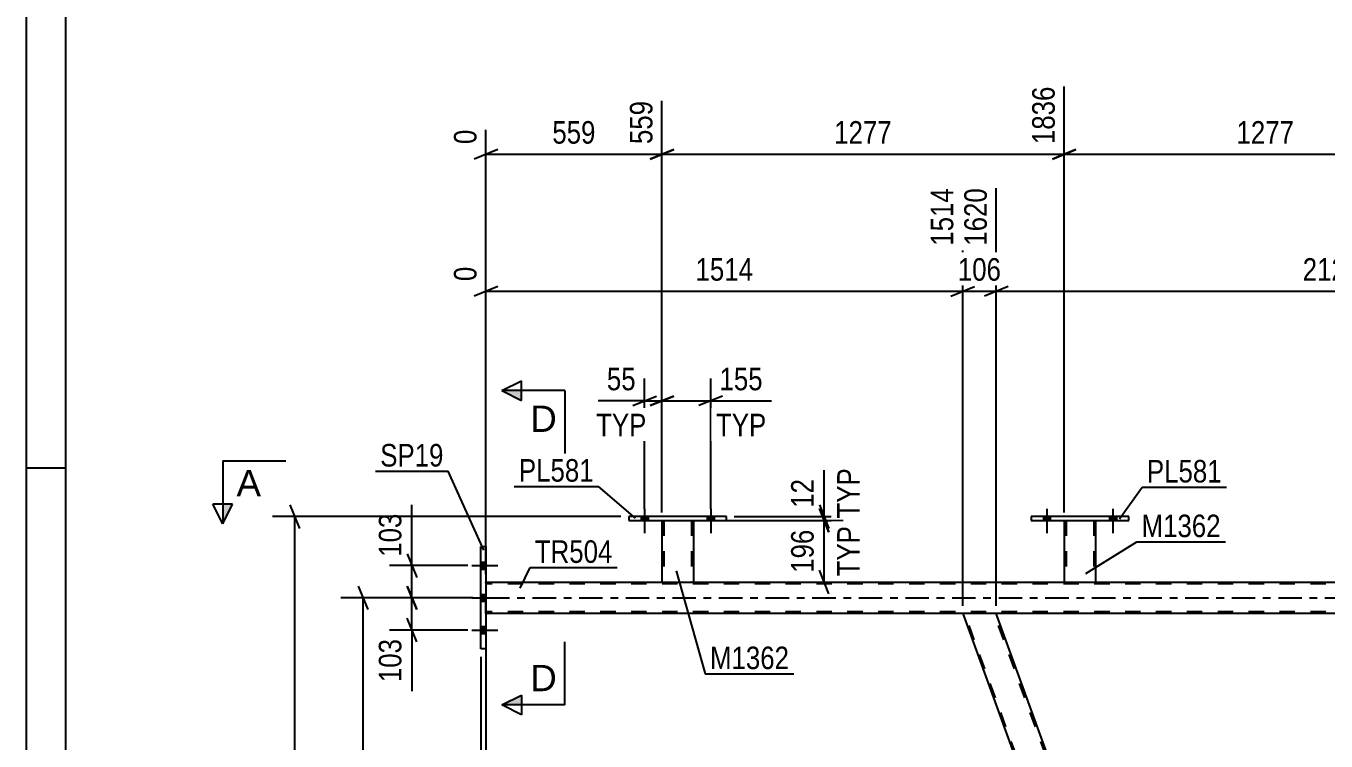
# Model space of a CAD drawing. Header units: millimetres. Extents: x 0 to 841, y 0 to 594.
# Drawn here: x 0 to 165.1, y 412.3 to 503.2 of the extents above; entities that cross this region are included whole.
import ezdxf

# ---------------------------------------------------------------- set-up
doc = ezdxf.new("R2010")
doc.units = ezdxf.units.MM
doc.linetypes.add('DXK_LINE_DOT2', pattern=[3.9198, 1.9599, -1.9599])
doc.linetypes.add('DXK_LINE_DOT3', pattern=[5.9187, 2.979, -0.9799, 0.9799, -0.9799])
doc.styles.add('Arial', font='ARIAL.TTF', dxfattribs={"height": 0.2})
doc.styles.add('Arial Narrow', font='ARIALN.TTF', dxfattribs={"height": 0.2})

# ---------------------------------------------------------------- blocks, each defined once
blk = doc.blocks.new('Unknown-122573991-1133 - 10880')
at = {"color": 5, "linetype": 'Continuous'}
for p, q in [((0, 594), (0, 0)), ((5, 589), (5, 5)), ((5, 447), (0, 447))]:
    blk.add_line(p, q, dxfattribs=at)
blk = doc.blocks.new('Bolt-122573991-3726 - 3261')
at = {"linetype": 'Continuous'}
for points in [[(129.18, 440.35), (130.06, 440.35), (130.06, 440.83), (129.18, 440.83)], [(137.58, 440.35), (138.46, 440.35), (138.46, 440.83), (137.58, 440.83)]]:
    blk.add_hatch(color=1, dxfattribs=at).paths.add_polyline_path(points)
at = {"color": 1, "linetype": 'Continuous'}
for p, q in [((129.18, 440.83), (129.18, 440.35)), ((129.62, 441.83), (129.62, 438.71)), ((130.06, 440.83), (130.06, 440.35)), ((137.58, 440.83), (137.58, 440.35)), ((138.02, 441.83), (138.02, 438.71)), ((138.46, 440.83), (138.46, 440.35))]:
    blk.add_line(p, q, dxfattribs=at)
blk = doc.blocks.new('Part-122573991-3294 - 3261')
at = {"color": 2, "linetype": 'Continuous'}
for p, q in [((57.76, 424.01), (57.76, 437.01)), ((57.76, 437.01), (58.4, 437.01)), ((58.4, 437.01), (58.4, 424.01)), ((58.4, 424.01), (57.76, 424.01))]:
    blk.add_line(p, q, dxfattribs=at)
blk = doc.blocks.new('Part-122573991-3391 - 3261')
at = {"color": 2, "linetype": 'Continuous'}
for p, q in [((58.4, 432.51), (756.93, 432.51)), ((118.94, 428.51), (58.4, 428.51)), ((202.75, 428.51), (123.2, 428.51))]:
    blk.add_line(p, q, dxfattribs=at)
at = {"color": 7, "linetype": 'DXK_LINE_DOT2'}
for p, q in [((58.4, 428.51), (58.4, 432.51)), ((756.93, 432.27), (58.4, 432.27)), ((756.93, 428.75), (58.4, 428.75)), ((123.2, 428.51), (118.94, 428.51))]:
    blk.add_line(p, q, dxfattribs=at)
at = {"color": 7, "linetype": 'DXK_LINE_DOT3'}
blk.add_line((58.4, 430.51), (756.93, 430.51), dxfattribs=at)
blk = doc.blocks.new('Part-122573991-3718 - 3261')
at = {"color": 2, "linetype": 'Continuous'}
for p, q in [((80.74, 440.35), (80.74, 432.51)), ((84.74, 440.35), (84.74, 432.51)), ((80.74, 432.51), (84.74, 432.51))]:
    blk.add_line(p, q, dxfattribs=at)
at = {"color": 7, "linetype": 'DXK_LINE_DOT2'}
for p, q in [((80.74, 440.35), (84.74, 440.35)), ((80.74, 440.35), (80.74, 440.35)), ((80.74, 440.35), (80.74, 440.35)), ((80.98, 440.35), (80.98, 432.51)), ((84.5, 440.35), (84.5, 432.51)), ((84.74, 440.35), (84.74, 440.35)), ((84.74, 440.35), (84.74, 440.35)), ((84.48, 432.51), (84.44, 432.51)), ((84.44, 432.51), (84.48, 432.51)), ((84.5, 432.51), (84.48, 432.51)), ((84.48, 432.51), (84.5, 432.51))]:
    blk.add_line(p, q, dxfattribs=at)
blk = doc.blocks.new('Part-122573991-3397 - 3261')
at = {"color": 2, "linetype": 'Continuous'}
for p, q in [((123.2, 428.51), (118.94, 428.51)), ((118.94, 428.51), (163.06, 307.29)), ((166.05, 310.76), (123.2, 428.51))]:
    blk.add_line(p, q, dxfattribs=at)
at = {"color": 7, "linetype": 'DXK_LINE_DOT2'}
for p, q in [((163.31, 307.29), (119.19, 428.51)), ((167.06, 307.29), (122.94, 428.51)), ((167.32, 307.29), (166.05, 310.76)), ((163.06, 307.29), (167.32, 307.29))]:
    blk.add_line(p, q, dxfattribs=at)
blk = doc.blocks.new('Bolt-122573991-3591 - 3261')
at = {"linetype": 'Continuous'}
for points in [[(78.1, 440.35), (78.98, 440.35), (78.98, 440.83), (78.1, 440.83)], [(86.5, 440.35), (87.38, 440.35), (87.38, 440.83), (86.5, 440.83)]]:
    blk.add_hatch(color=1, dxfattribs=at).paths.add_polyline_path(points)
at = {"color": 1, "linetype": 'Continuous'}
for p, q in [((78.1, 440.83), (78.1, 440.35)), ((78.54, 441.83), (78.54, 438.71)), ((78.98, 440.83), (78.98, 440.35)), ((86.5, 440.83), (86.5, 440.35)), ((86.94, 441.83), (86.94, 438.71)), ((87.38, 440.83), (87.38, 440.35))]:
    blk.add_line(p, q, dxfattribs=at)
blk = doc.blocks.new('Part-122573991-3641 - 3261')
at = {"color": 2, "linetype": 'Continuous'}
for p, q in [((131.82, 440.35), (131.82, 432.51)), ((135.82, 440.35), (135.82, 432.51)), ((131.82, 432.51), (135.82, 432.51))]:
    blk.add_line(p, q, dxfattribs=at)
at = {"color": 7, "linetype": 'DXK_LINE_DOT2'}
for p, q in [((131.82, 440.35), (135.82, 440.35)), ((131.82, 440.35), (131.82, 440.35)), ((131.82, 440.35), (131.82, 440.35)), ((132.06, 440.35), (132.06, 432.51)), ((135.58, 440.35), (135.58, 432.51)), ((135.82, 440.35), (135.82, 440.35)), ((135.82, 440.35), (135.82, 440.35)), ((135.52, 432.51), (135.56, 432.51)), ((135.52, 432.51), (135.56, 432.51)), ((135.56, 432.51), (135.58, 432.51)), ((135.56, 432.51), (135.58, 432.51))]:
    blk.add_line(p, q, dxfattribs=at)
blk = doc.blocks.new('Bolt-122573991-3654 - 3261')
at = {"linetype": 'Continuous'}
for points in [[(58.4, 434.17), (58.4, 435.05), (57.76, 435.05), (57.76, 434.17)], [(58.4, 434.17), (58.4, 435.05), (57.76, 435.05), (57.76, 434.17)], [(58.4, 434.17), (58.4, 435.05), (57.76, 435.05), (57.76, 434.17)], [(58.4, 430.07), (58.4, 430.95), (57.76, 430.95), (57.76, 430.07)], [(58.4, 430.07), (58.4, 430.95), (57.76, 430.95), (57.76, 430.07)], [(58.4, 425.97), (58.4, 426.85), (57.76, 426.85), (57.76, 425.97)], [(58.4, 425.97), (58.4, 426.85), (57.76, 426.85), (57.76, 425.97)], [(58.4, 425.97), (58.4, 426.85), (57.76, 426.85), (57.76, 425.97)]]:
    blk.add_hatch(color=1, dxfattribs=at).paths.add_polyline_path(points)
at = {"color": 1, "linetype": 'Continuous'}
for p, q in [((56.6, 434.61), (59.92, 434.61)), ((56.6, 434.61), (59.92, 434.61)), ((56.6, 434.61), (59.92, 434.61)), ((57.76, 435.05), (58.4, 435.05)), ((57.76, 435.05), (58.4, 435.05)), ((57.76, 435.05), (58.4, 435.05)), ((57.76, 434.17), (58.4, 434.17)), ((57.76, 434.17), (58.4, 434.17)), ((57.76, 434.17), (58.4, 434.17)), ((57.76, 430.95), (58.4, 430.95)), ((57.76, 430.95), (58.4, 430.95)), ((56.6, 430.51), (59.92, 430.51)), ((56.6, 430.51), (59.92, 430.51)), ((57.76, 430.07), (58.4, 430.07)), ((57.76, 430.07), (58.4, 430.07)), ((56.6, 426.41), (59.92, 426.41)), ((56.6, 426.41), (59.92, 426.41)), ((56.6, 426.41), (59.92, 426.41)), ((57.76, 426.85), (58.4, 426.85)), ((57.76, 426.85), (58.4, 426.85)), ((57.76, 426.85), (58.4, 426.85)), ((57.76, 425.97), (58.4, 425.97)), ((57.76, 425.97), (58.4, 425.97)), ((57.76, 425.97), (58.4, 425.97))]:
    blk.add_line(p, q, dxfattribs=at)
blk = doc.blocks.new('Part-122573991-3713 - 3261')
at = {"color": 2, "linetype": 'Continuous'}
for p, q in [((127.62, 440.83), (127.62, 440.35)), ((140.02, 440.83), (127.62, 440.83)), ((140.02, 440.35), (140.02, 440.83)), ((127.62, 440.35), (140.02, 440.35))]:
    blk.add_line(p, q, dxfattribs=at)
blk = doc.blocks.new('Part-122573991-3723 - 3261')
at = {"color": 2, "linetype": 'Continuous'}
for p, q in [((76.54, 440.83), (76.54, 440.35)), ((88.94, 440.83), (76.54, 440.83)), ((88.94, 440.35), (88.94, 440.83)), ((76.54, 440.35), (88.94, 440.35))]:
    blk.add_line(p, q, dxfattribs=at)
blk = doc.blocks.new('Bolt-122573991-3727 - 3261')
at = {"linetype": 'Continuous'}
for points in [[(129.18, 440.35), (130.06, 440.35), (130.06, 440.83), (129.18, 440.83)], [(137.58, 440.35), (138.46, 440.35), (138.46, 440.83), (137.58, 440.83)]]:
    blk.add_hatch(color=1, dxfattribs=at).paths.add_polyline_path(points)
at = {"color": 1, "linetype": 'Continuous'}
for p, q in [((129.18, 440.83), (129.18, 440.35)), ((129.62, 441.83), (129.62, 438.71)), ((130.06, 440.83), (130.06, 440.35)), ((137.58, 440.83), (137.58, 440.35)), ((138.02, 441.83), (138.02, 438.71)), ((138.46, 440.83), (138.46, 440.35))]:
    blk.add_line(p, q, dxfattribs=at)
blk = doc.blocks.new('Bolt-122573991-3728 - 3261')
at = {"linetype": 'Continuous'}
for points in [[(78.1, 440.35), (78.98, 440.35), (78.98, 440.83), (78.1, 440.83)], [(86.5, 440.35), (87.38, 440.35), (87.38, 440.83), (86.5, 440.83)]]:
    blk.add_hatch(color=1, dxfattribs=at).paths.add_polyline_path(points)
at = {"color": 1, "linetype": 'Continuous'}
for p, q in [((78.1, 440.83), (78.1, 440.35)), ((78.54, 441.83), (78.54, 438.71)), ((78.98, 440.83), (78.98, 440.35)), ((86.5, 440.83), (86.5, 440.35)), ((86.94, 441.83), (86.94, 438.71)), ((87.38, 440.83), (87.38, 440.35))]:
    blk.add_line(p, q, dxfattribs=at)
blk = doc.blocks.new('StraightDimension-122573991-4615 - 3261')
at = {"color": 7, "linetype": 'Continuous'}
for p, q in [((48.41, 436.11), (49.61, 433.11)), ((56.09, 434.61), (46.16, 434.61)), ((49.01, 430.51), (49.01, 434.61)), ((49.61, 429.01), (48.41, 432.01)), ((56.09, 430.51), (46.16, 430.51))]:
    blk.add_line(p, q, dxfattribs=at)
at = {"color": 0}
blk.add_wipeout([(48.26, 441.82), (44.06, 441.82), (44.06, 435.13), (48.26, 435.13)], dxfattribs=at)
at = {"color": 7, "linetype": 'Continuous'}
blk.add_line((49.01, 434.61), (49.01, 442.34), dxfattribs=at)
blk.add_line((49.01, 434.61), (49.01, 442.34), dxfattribs=at)
at = {"color": 3, "style": 'Arial Narrow'}
blk.add_text('103', height=2.863, rotation=90.0002, dxfattribs=at).set_placement((47.66, 435.73))
blk = doc.blocks.new('StraightDimension-122573991-4605 - 3261')
at = {"color": 7, "linetype": 'Continuous'}
for p, q in [((48.41, 432.01), (49.61, 429.01)), ((56.09, 430.51), (46.16, 430.51)), ((49.01, 426.41), (49.01, 430.51)), ((49.61, 424.91), (48.41, 427.91)), ((56.09, 426.41), (46.16, 426.41))]:
    blk.add_line(p, q, dxfattribs=at)
at = {"color": 0}
blk.add_wipeout([(48.26, 425.88), (44.06, 425.88), (44.06, 419.2), (48.26, 419.2)], dxfattribs=at)
at = {"color": 7, "linetype": 'Continuous'}
blk.add_line((49.01, 426.41), (49.01, 418.67), dxfattribs=at)
blk.add_line((49.01, 426.41), (49.01, 418.67), dxfattribs=at)
at = {"color": 3, "style": 'Arial Narrow'}
blk.add_text('103', height=2.863, rotation=90.0002, dxfattribs=at).set_placement((47.66, 419.8))
blk = doc.blocks.new('StraightDimension-122573991-4443 - 3261')
at = {"color": 7, "linetype": 'Continuous'}
for p, q in [((80.74, 441.35), (80.74, 493.64)), ((58.4, 433.51), (58.4, 489.98)), ((59.9, 487.46), (56.9, 486.26)), ((79.24, 486.26), (82.24, 487.46)), ((58.4, 486.86), (80.74, 486.86))]:
    blk.add_line(p, q, dxfattribs=at)
at = {"color": 0, "linetype": 'Continuous'}
for points in [[(80.14, 494.24), (75.94, 494.24), (75.94, 487.56), (80.14, 487.56)], [(57.8, 490.58), (53.6, 490.58), (53.6, 487.56), (57.8, 487.56)]]:
    blk.add_wipeout(points, dxfattribs=at)
at = {"color": 0}
blk.add_wipeout([(72.91, 487.61), (72.91, 491.81), (66.23, 491.81), (66.23, 487.61)], dxfattribs=at)
at = {"color": 3, "linetype": 'Continuous', "style": 'Arial Narrow'}
for s, height, p in [('559', 2.863, (79.54, 488.16)), ('0', 2.86, (57.2, 488.16))]:
    blk.add_text(s, height=height, rotation=90.0002, dxfattribs=at).set_placement(p)
at = {"color": 3, "style": 'Arial Narrow'}
blk.add_text('559', height=2.863, dxfattribs=at).set_placement((66.83, 488.21))
blk = doc.blocks.new('StraightDimension-122573991-4463 - 3261')
at = {"color": 7, "linetype": 'Continuous'}
for p, q in [((131.82, 441.35), (131.82, 495.47)), ((182.9, 441.35), (182.9, 495.47)), ((133.32, 487.46), (130.32, 486.26)), ((181.4, 486.26), (184.4, 487.46)), ((131.82, 486.86), (182.9, 486.86))]:
    blk.add_line(p, q, dxfattribs=at)
at = {"color": 0, "linetype": 'Continuous'}
blk.add_wipeout([(182.3, 496.07), (178.1, 496.07), (178.1, 487.56), (182.3, 487.56)], dxfattribs=at)
at = {"color": 0}
blk.add_wipeout([(161.61, 487.61), (161.61, 491.81), (153.1, 491.81), (153.1, 487.61)], dxfattribs=at)
at = {"color": 3, "linetype": 'Continuous', "style": 'Arial Narrow'}
blk.add_text('3113', height=2.863, rotation=90.0002, dxfattribs=at).set_placement((181.7, 488.16))
at = {"color": 3, "style": 'Arial Narrow'}
blk.add_text('1277', height=2.863, dxfattribs=at).set_placement((153.7, 488.21))
blk = doc.blocks.new('StraightDimension-122573991-8016 - 3261')
at = {"color": 7, "linetype": 'Continuous'}
for p, q in [((118.94, 429.51), (118.94, 482.56)), ((58.4, 438.01), (58.4, 472.57)), ((59.9, 470.05), (56.9, 468.85)), ((58.4, 469.45), (118.94, 469.45)), ((117.44, 468.85), (120.44, 470.05))]:
    blk.add_line(p, q, dxfattribs=at)
at = {"color": 0, "linetype": 'Continuous'}
for points in [[(118.34, 483.16), (114.14, 483.16), (114.14, 474.65), (118.34, 474.65)], [(57.8, 473.17), (53.6, 473.17), (53.6, 470.15), (57.8, 470.15)]]:
    blk.add_wipeout(points, dxfattribs=at)
at = {"color": 0}
blk.add_wipeout([(92.92, 470.2), (92.92, 474.4), (84.41, 474.4), (84.41, 470.2)], dxfattribs=at)
at = {"color": 3, "linetype": 'Continuous', "style": 'Arial Narrow'}
for s, height, p in [('1514', 2.863, (117.74, 475.25)), ('0', 2.86, (57.2, 470.75))]:
    blk.add_text(s, height=height, rotation=90.0002, dxfattribs=at).set_placement(p)
at = {"color": 3, "style": 'Arial Narrow'}
blk.add_text('1514', height=2.863, dxfattribs=at).set_placement((85.01, 470.8))
blk = doc.blocks.new('StraightDimension-122573991-8014 - 3261')
at = {"color": 7, "linetype": 'Continuous'}
for p, q in [((123.2, 429.51), (123.2, 482.56)), ((208.33, 429.51), (208.33, 478.06)), ((124.7, 470.05), (121.7, 468.85)), ((123.2, 469.45), (208.33, 469.45)), ((206.83, 468.85), (209.83, 470.05))]:
    blk.add_line(p, q, dxfattribs=at)
at = {"color": 0, "linetype": 'Continuous'}
blk.add_wipeout([(207.73, 478.66), (203.53, 478.66), (203.53, 470.15), (207.73, 470.15)], dxfattribs=at)
at = {"color": 0}
blk.add_wipeout([(170.02, 470.2), (170.02, 474.4), (161.51, 474.4), (161.51, 470.2)], dxfattribs=at)
at = {"color": 3, "linetype": 'Continuous', "style": 'Arial Narrow'}
blk.add_text('3748', height=2.863, rotation=90.0002, dxfattribs=at).set_placement((207.13, 470.75))
at = {"color": 3, "style": 'Arial Narrow'}
blk.add_text('2128', height=2.863, dxfattribs=at).set_placement((162.11, 470.8))
blk = doc.blocks.new('StraightDimension-122573991-3742 - 3261')
at = {"color": 7, "linetype": 'Continuous'}
for p, q in [((43.43, 429.01), (42.23, 432.01)), ((56.76, 430.51), (39.98, 430.51)), ((42.83, 304.65), (42.83, 430.51)), ((42.23, 306.15), (43.43, 303.15)), ((102.33, 304.65), (39.98, 304.65))]:
    blk.add_line(p, q, dxfattribs=at)
at = {"color": 0}
blk.add_wipeout([(42.08, 371.83), (37.88, 371.83), (37.88, 363.32), (42.08, 363.32)], dxfattribs=at)
at = {"color": 3, "style": 'Arial Narrow'}
blk.add_text('3147', height=2.863, rotation=90.0002, dxfattribs=at).set_placement((41.48, 363.92))
blk = doc.blocks.new('StraightDimension-122573991-4049 - 3261')
at = {"color": 7, "linetype": 'Continuous'}
blk.add_line((57.76, 423.01), (57.76, 266.07), dxfattribs=at)
blk = doc.blocks.new('StraightDimension-122573991-4413 - 3261')
at = {"color": 7, "linetype": 'Continuous'}
for p, q in [((58.4, 427.51), (58.4, 368.89)), ((103.97, 308.29), (103.97, 374.14)), ((59.9, 371.89), (56.9, 370.69)), ((102.47, 370.69), (105.47, 371.89)), ((58.4, 371.29), (103.97, 371.29))]:
    blk.add_line(p, q, dxfattribs=at)
at = {"color": 0}
blk.add_wipeout([(85.44, 372.04), (85.44, 376.24), (76.93, 376.24), (76.93, 372.04)], dxfattribs=at)
at = {"color": 3, "style": 'Arial Narrow'}
blk.add_text('1139', height=2.863, dxfattribs=at).set_placement((77.53, 372.64))
blk = doc.blocks.new('StraightDimension-122573991-4424 - 3261')
at = {"color": 7, "linetype": 'Continuous'}
for p, q in [((89.94, 440.83), (103.76, 440.83)), ((100.76, 442.33), (101.96, 439.33)), ((101.96, 438.85), (100.76, 441.85)), ((101.36, 440.35), (101.36, 440.83)), ((85.74, 440.35), (103.76, 440.35))]:
    blk.add_line(p, q, dxfattribs=at)
at = {"color": 0, "linetype": 'Continuous'}
blk.add_wipeout([(106.46, 447.58), (102.26, 447.58), (102.26, 439.99), (106.46, 439.99)], dxfattribs=at)
at = {"color": 0}
blk.add_wipeout([(100.61, 446.21), (96.41, 446.21), (96.41, 441.35), (100.61, 441.35)], dxfattribs=at)
at = {"color": 7, "linetype": 'Continuous'}
blk.add_line((101.36, 440.83), (101.36, 446.74), dxfattribs=at)
blk.add_line((101.36, 440.83), (101.36, 446.74), dxfattribs=at)
at = {"color": 3, "linetype": 'Continuous', "style": 'Arial Narrow'}
blk.add_text('TYP', height=2.863, rotation=90.0002, dxfattribs=at).set_placement((105.86, 440.59))
at = {"color": 3, "style": 'Arial Narrow'}
blk.add_text('12', height=2.863, rotation=90.0002, dxfattribs=at).set_placement((100.01, 441.95))
blk = doc.blocks.new('StraightDimension-122573991-4432 - 3261')
at = {"color": 7, "linetype": 'Continuous'}
for p, q in [((100.76, 441.85), (101.96, 438.85)), ((85.74, 440.35), (103.76, 440.35)), ((101.36, 432.51), (101.36, 440.35)), ((85.74, 432.51), (103.76, 432.51)), ((101.96, 431.01), (100.76, 434.01))]:
    blk.add_line(p, q, dxfattribs=at)
at = {"color": 0}
blk.add_wipeout([(100.61, 439.77), (96.41, 439.77), (96.41, 433.09), (100.61, 433.09)], dxfattribs=at)
at = {"color": 0, "linetype": 'Continuous'}
blk.add_wipeout([(106.46, 440.23), (102.26, 440.23), (102.26, 432.64), (106.46, 432.64)], dxfattribs=at)
at = {"color": 3, "linetype": 'Continuous', "style": 'Arial Narrow'}
blk.add_text('TYP', height=2.863, rotation=90.0002, dxfattribs=at).set_placement((105.86, 433.24))
at = {"color": 3, "style": 'Arial Narrow'}
blk.add_text('196', height=2.863, rotation=90.0002, dxfattribs=at).set_placement((100.01, 433.69))
blk = doc.blocks.new('StraightDimension-122573991-4453 - 3261')
at = {"color": 7, "linetype": 'Continuous'}
for p, q in [((131.82, 441.35), (131.82, 495.47)), ((80.74, 441.35), (80.74, 493.64)), ((82.24, 487.46), (79.24, 486.26)), ((130.32, 486.26), (133.32, 487.46)), ((80.74, 486.86), (131.82, 486.86))]:
    blk.add_line(p, q, dxfattribs=at)
at = {"color": 0, "linetype": 'Continuous'}
blk.add_wipeout([(131.22, 496.07), (127.02, 496.07), (127.02, 487.56), (131.22, 487.56)], dxfattribs=at)
at = {"color": 0}
blk.add_wipeout([(110.53, 487.61), (110.53, 491.81), (102.02, 491.81), (102.02, 487.61)], dxfattribs=at)
at = {"color": 3, "linetype": 'Continuous', "style": 'Arial Narrow'}
blk.add_text('1836', height=2.863, rotation=90.0002, dxfattribs=at).set_placement((130.62, 488.16))
at = {"color": 3, "style": 'Arial Narrow'}
blk.add_text('1277', height=2.863, dxfattribs=at).set_placement((102.62, 488.21))
blk = doc.blocks.new('StraightDimension-122573991-4828 - 3261')
at = {"color": 7, "linetype": 'Continuous'}
for p, q in [((75.54, 440.83), (31.3, 440.83)), ((34.75, 439.33), (33.55, 442.33)), ((34.15, 296.91), (34.15, 440.83))]:
    blk.add_line(p, q, dxfattribs=at)
blk = doc.blocks.new('StraightDimension-122573991-4838 - 3261')
at = {"color": 7, "linetype": 'Continuous'}
for p, q in [((80.74, 441.35), (80.74, 458.38)), ((86.94, 441.83), (86.94, 458.38)), ((79.24, 454.93), (82.24, 456.13)), ((88.44, 456.13), (85.44, 454.93)), ((80.74, 455.53), (86.94, 455.53))]:
    blk.add_line(p, q, dxfattribs=at)
at = {"color": 0}
blk.add_wipeout([(94.15, 456.28), (94.15, 460.48), (87.46, 460.48), (87.46, 456.28)], dxfattribs=at)
at = {"color": 0, "linetype": 'Continuous'}
blk.add_wipeout([(94.6, 450.43), (94.6, 454.63), (87.01, 454.63), (87.01, 450.43)], dxfattribs=at)
at = {"color": 7, "linetype": 'Continuous'}
blk.add_line((86.94, 455.53), (94.67, 455.53), dxfattribs=at)
blk.add_line((86.94, 455.53), (94.67, 455.53), dxfattribs=at)
at = {"color": 3, "style": 'Arial Narrow'}
blk.add_text('155', height=2.863, dxfattribs=at).set_placement((88.06, 456.88))
at = {"color": 3, "linetype": 'Continuous', "style": 'Arial Narrow'}
blk.add_text('TYP', height=2.863, dxfattribs=at).set_placement((87.61, 451.03))
blk = doc.blocks.new('StraightDimension-122573991-4854 - 3261')
at = {"color": 7, "linetype": 'Continuous'}
for p, q in [((78.54, 441.83), (78.54, 458.38)), ((80.74, 441.35), (80.74, 458.38)), ((77.04, 454.93), (80.04, 456.13)), ((82.24, 456.13), (79.24, 454.93)), ((78.54, 455.53), (80.74, 455.53))]:
    blk.add_line(p, q, dxfattribs=at)
at = {"color": 0}
blk.add_wipeout([(78.01, 456.28), (78.01, 460.48), (73.16, 460.48), (73.16, 456.28)], dxfattribs=at)
at = {"color": 0, "linetype": 'Continuous'}
blk.add_wipeout([(79.38, 450.43), (79.38, 454.63), (71.79, 454.63), (71.79, 450.43)], dxfattribs=at)
at = {"color": 7, "linetype": 'Continuous'}
blk.add_line((78.54, 455.53), (72.63, 455.53), dxfattribs=at)
blk.add_line((78.54, 455.53), (72.63, 455.53), dxfattribs=at)
at = {"color": 3, "style": 'Arial Narrow'}
blk.add_text('55', height=2.863, dxfattribs=at).set_placement((73.76, 456.88))
at = {"color": 3, "linetype": 'Continuous', "style": 'Arial Narrow'}
blk.add_text('TYP', height=2.863, dxfattribs=at).set_placement((72.39, 451.03))
blk = doc.blocks.new('StraightDimension-122573991-8015 - 3261')
at = {"color": 7, "linetype": 'Continuous'}
for p, q in [((118.94, 429.51), (118.94, 482.56)), ((123.2, 429.51), (123.2, 482.56)), ((117.44, 468.85), (120.44, 470.05)), ((118.94, 469.45), (123.2, 469.45)), ((124.7, 470.05), (121.7, 468.85))]:
    blk.add_line(p, q, dxfattribs=at)
at = {"color": 0}
blk.add_wipeout([(124.41, 470.2), (124.41, 474.4), (117.72, 474.4), (117.72, 470.2)], dxfattribs=at)
at = {"color": 3, "style": 'Arial Narrow'}
blk.add_text('106', height=2.863, dxfattribs=at).set_placement((118.32, 470.8))
at = {"color": 0, "linetype": 'Continuous'}
blk.add_wipeout([(122.6, 483.16), (118.4, 483.16), (118.4, 474.65), (122.6, 474.65)], dxfattribs=at)
at = {"color": 3, "linetype": 'Continuous', "style": 'Arial Narrow'}
blk.add_text('1620', height=2.863, rotation=90.0002, dxfattribs=at).set_placement((122, 475.25))
blk = doc.blocks.new('Mark-122573991-3290 - 3261')
at = {"color": 0}
blk.add_wipeout([(53.01, 447.19), (53.01, 450.19), (44.98, 450.19), (44.98, 447.19)], dxfattribs=at)
blk.add_wipeout([(53.01, 447.19), (53.01, 450.19), (44.98, 450.19), (44.98, 447.19)], dxfattribs=at)
at = {"color": 30, "linetype": 'Continuous'}
for p in [(44.38, 446.59), (58.12, 436.57)]:
    blk.add_line(p, (53.61, 446.59), dxfattribs=at)
at = {"color": 3, "style": 'Arial Narrow'}
blk.add_text('SP19', height=2.863, dxfattribs=at).set_placement((44.98, 447.19))
blk = doc.blocks.new('Mark-122573991-3714 - 3261')
at = {"color": 0}
blk.add_wipeout([(96.9, 421.45), (96.9, 424.45), (86.85, 424.45), (86.85, 421.45)], dxfattribs=at)
blk.add_wipeout([(96.9, 421.45), (96.9, 424.45), (86.85, 424.45), (86.85, 421.45)], dxfattribs=at)
at = {"color": 30, "linetype": 'Continuous'}
for p, q in [((82.54, 433.96), (86.25, 420.85)), ((86.25, 420.85), (97.5, 420.85))]:
    blk.add_line(p, q, dxfattribs=at)
at = {"color": 3, "style": 'Arial Narrow'}
blk.add_text('M1362', height=2.863, dxfattribs=at).set_placement((86.85, 421.45))
blk = doc.blocks.new('Mark-122573991-3387 - 3261')
at = {"color": 0}
blk.add_wipeout([(74.47, 434.95), (74.47, 437.95), (64.61, 437.95), (64.61, 434.95)], dxfattribs=at)
blk.add_wipeout([(74.47, 434.95), (74.47, 437.95), (64.61, 437.95), (64.61, 434.95)], dxfattribs=at)
at = {"color": 30, "linetype": 'Continuous'}
for p, q in [((62.74, 431.73), (64.01, 434.35)), ((64.01, 434.35), (75.07, 434.35))]:
    blk.add_line(p, q, dxfattribs=at)
at = {"color": 3, "style": 'Arial Narrow'}
blk.add_text('TR504', height=2.863, dxfattribs=at).set_placement((64.61, 434.95))
blk = doc.blocks.new('SectionMark-122573991-4886 - 3261')
at = {"linetype": 'Continuous'}
for points in [[(62.9, 456.84), (62.9, 455.59), (60.4, 456.84)], [(62.9, 418.15), (62.9, 416.9), (60.4, 416.9)]]:
    blk.add_hatch(color=6, dxfattribs=at).paths.add_polyline_path(points)
at = {"color": 6, "linetype": 'Continuous'}
for p, q in [((60.4, 456.84), (62.9, 458.09)), ((62.9, 455.59), (62.9, 458.09)), ((68.4, 456.84), (60.4, 456.84)), ((60.4, 456.84), (62.9, 455.59)), ((68.4, 456.84), (68.4, 448.84)), ((68.4, 416.9), (68.4, 424.9)), ((60.4, 416.9), (62.9, 418.15)), ((62.9, 418.15), (62.9, 415.65)), ((68.4, 416.9), (60.4, 416.9)), ((62.9, 415.65), (60.4, 416.9))]:
    blk.add_line(p, q, dxfattribs=at)
at = {"color": 0, "linetype": 'Continuous'}
for points in [[(67.4, 451.59), (67.4, 455.09), (64.03, 455.09), (64.03, 451.59)], [(67.4, 418.65), (67.4, 422.15), (64.03, 422.15), (64.03, 418.65)]]:
    blk.add_wipeout(points, dxfattribs=at)
at = {"color": 3, "linetype": 'Continuous', "style": 'Arial'}
for p in [(64.03, 451.59), (64.03, 418.65)]:
    blk.add_text('D', height=3.34, dxfattribs=at).set_placement(p)
blk = doc.blocks.new('Mark-122573991-3637 - 3261')
at = {"color": 0}
blk.add_wipeout([(151.7, 438.22), (151.7, 441.22), (141.65, 441.22), (141.65, 438.22)], dxfattribs=at)
blk.add_wipeout([(151.7, 438.22), (151.7, 441.22), (141.65, 441.22), (141.65, 438.22)], dxfattribs=at)
at = {"color": 30, "linetype": 'Continuous'}
for p, q in [((134.59, 433.61), (141.05, 437.62)), ((141.05, 437.62), (152.3, 437.62))]:
    blk.add_line(p, q, dxfattribs=at)
at = {"color": 3, "style": 'Arial Narrow'}
blk.add_text('M1362', height=2.863, dxfattribs=at).set_placement((141.65, 438.22))
blk = doc.blocks.new('Mark-122573991-3709 - 3261')
at = {"color": 0}
blk.add_wipeout([(151.84, 445.16), (151.84, 448.16), (142.33, 448.16), (142.33, 445.16)], dxfattribs=at)
blk.add_wipeout([(151.84, 445.16), (151.84, 448.16), (142.33, 448.16), (142.33, 445.16)], dxfattribs=at)
at = {"color": 30, "linetype": 'Continuous'}
for p, q in [((138.84, 440.55), (141.73, 444.56)), ((141.73, 444.56), (152.44, 444.56))]:
    blk.add_line(p, q, dxfattribs=at)
at = {"color": 3, "style": 'Arial Narrow'}
blk.add_text('PL581', height=2.863, dxfattribs=at).set_placement((142.33, 445.16))
blk = doc.blocks.new('Mark-122573991-3719 - 3261')
at = {"color": 0}
blk.add_wipeout([(72.09, 445.27), (72.09, 448.27), (62.59, 448.27), (62.59, 445.27)], dxfattribs=at)
blk.add_wipeout([(72.09, 445.27), (72.09, 448.27), (62.59, 448.27), (62.59, 445.27)], dxfattribs=at)
at = {"color": 30, "linetype": 'Continuous'}
for p in [(61.99, 444.67), (77.39, 440.63)]:
    blk.add_line(p, (72.69, 444.67), dxfattribs=at)
at = {"color": 3, "style": 'Arial Narrow'}
blk.add_text('PL581', height=2.863, dxfattribs=at).set_placement((62.59, 445.27))
blk = doc.blocks.new('SectionMark-122573991-4882 - 3261')
at = {"linetype": 'Continuous'}
blk.add_hatch(color=6, dxfattribs=at).paths.add_polyline_path([(24.98, 442.41), (26.23, 442.41), (24.98, 439.91)])
at = {"color": 6, "linetype": 'Continuous'}
for p, q in [((24.98, 447.91), (32.98, 447.91)), ((24.98, 447.91), (24.98, 439.91)), ((24.98, 439.91), (23.73, 442.41)), ((26.23, 442.41), (23.73, 442.41)), ((24.98, 439.91), (26.23, 442.41))]:
    blk.add_line(p, q, dxfattribs=at)
at = {"color": 0, "linetype": 'Continuous'}
blk.add_wipeout([(29.85, 443.41), (29.85, 446.91), (26.73, 446.91), (26.73, 443.41)], dxfattribs=at)
at = {"color": 3, "linetype": 'Continuous', "style": 'Arial'}
blk.add_text('A', height=3.34, dxfattribs=at).set_placement((26.73, 443.41))

msp = doc.modelspace()

# ---------------------------------------------------------------- block references
for name in ['Unknown-122573991-1133 - 10880', 'Part-122573991-3723 - 3261', 'Bolt-122573991-3591 - 3261', 'Bolt-122573991-3728 - 3261', 'Part-122573991-3713 - 3261', 'Bolt-122573991-3726 - 3261', 'Bolt-122573991-3727 - 3261', 'Part-122573991-3718 - 3261', 'Part-122573991-3641 - 3261', 'Part-122573991-3294 - 3261', 'Bolt-122573991-3654 - 3261', 'Part-122573991-3391 - 3261', 'Part-122573991-3397 - 3261']:
    msp.add_blockref(name, (0, 0))

# ---------------------------------------------------------------- next in the draw order: block references
for name in ['StraightDimension-122573991-4463 - 3261', 'StraightDimension-122573991-4615 - 3261']:
    msp.add_blockref(name, (0, 0))

# ---------------------------------------------------------------- next in the draw order: block references
for name in ['StraightDimension-122573991-4443 - 3261', 'StraightDimension-122573991-8014 - 3261', 'StraightDimension-122573991-4605 - 3261']:
    msp.add_blockref(name, (0, 0))

# ---------------------------------------------------------------- next in the draw order: block references
msp.add_blockref('StraightDimension-122573991-8016 - 3261', (0, 0))

# ---------------------------------------------------------------- next in the draw order: block references
for name in ['StraightDimension-122573991-4424 - 3261', 'StraightDimension-122573991-3742 - 3261']:
    msp.add_blockref(name, (0, 0))

# ---------------------------------------------------------------- next in the draw order: block references
for name in ['StraightDimension-122573991-4432 - 3261', 'StraightDimension-122573991-4049 - 3261']:
    msp.add_blockref(name, (0, 0))

# ---------------------------------------------------------------- next in the draw order: block references
for name in ['StraightDimension-122573991-4453 - 3261', 'StraightDimension-122573991-4413 - 3261']:
    msp.add_blockref(name, (0, 0))

# ---------------------------------------------------------------- next in the draw order: block references
msp.add_blockref('StraightDimension-122573991-4828 - 3261', (0, 0))

# ---------------------------------------------------------------- next in the draw order: block references
for name in ['StraightDimension-122573991-8015 - 3261', 'StraightDimension-122573991-4838 - 3261', 'Mark-122573991-3290 - 3261', 'Mark-122573991-3637 - 3261', 'Mark-122573991-3387 - 3261', 'Mark-122573991-3714 - 3261']:
    msp.add_blockref(name, (0, 0))

# ---------------------------------------------------------------- next in the draw order: block references
for name in ['StraightDimension-122573991-4854 - 3261', 'SectionMark-122573991-4886 - 3261', 'Mark-122573991-3709 - 3261']:
    msp.add_blockref(name, (0, 0))

# ---------------------------------------------------------------- next in the draw order: block references
msp.add_blockref('Mark-122573991-3719 - 3261', (0, 0))

# ---------------------------------------------------------------- next in the draw order: block references
msp.add_blockref('SectionMark-122573991-4882 - 3261', (0, 0))

doc.saveas('drawing.dxf')
